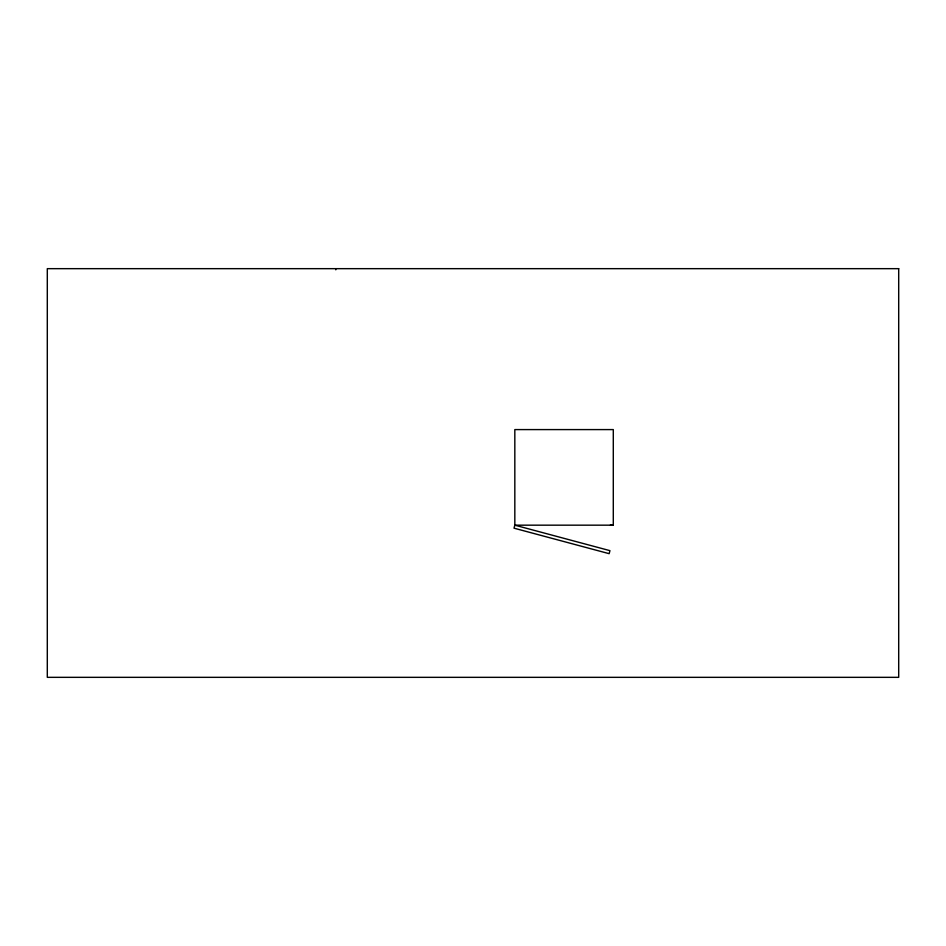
<?xml version="1.0" encoding="UTF-8"?>
<svg xmlns="http://www.w3.org/2000/svg" width="946" height="946" viewBox="0 0 946 946"><rect width="100%" height="100%" fill="white"/><g stroke="black" fill="none" stroke-linecap="round" stroke-linejoin="round"><path stroke-width="1.42" d="M610.407 524.983L613.292 524.983M335.783 268.664L335.783 269.811M514.825 525.172L514.021 528.175L609.141 553.67L609.945 550.655L514.825 525.172L514.825 429.59L613.292 429.59L613.292 525.172L514.825 525.172M898.7 268.664L47.3 268.664L47.3 677.336L898.7 677.336L898.7 268.664"/></g></svg>
